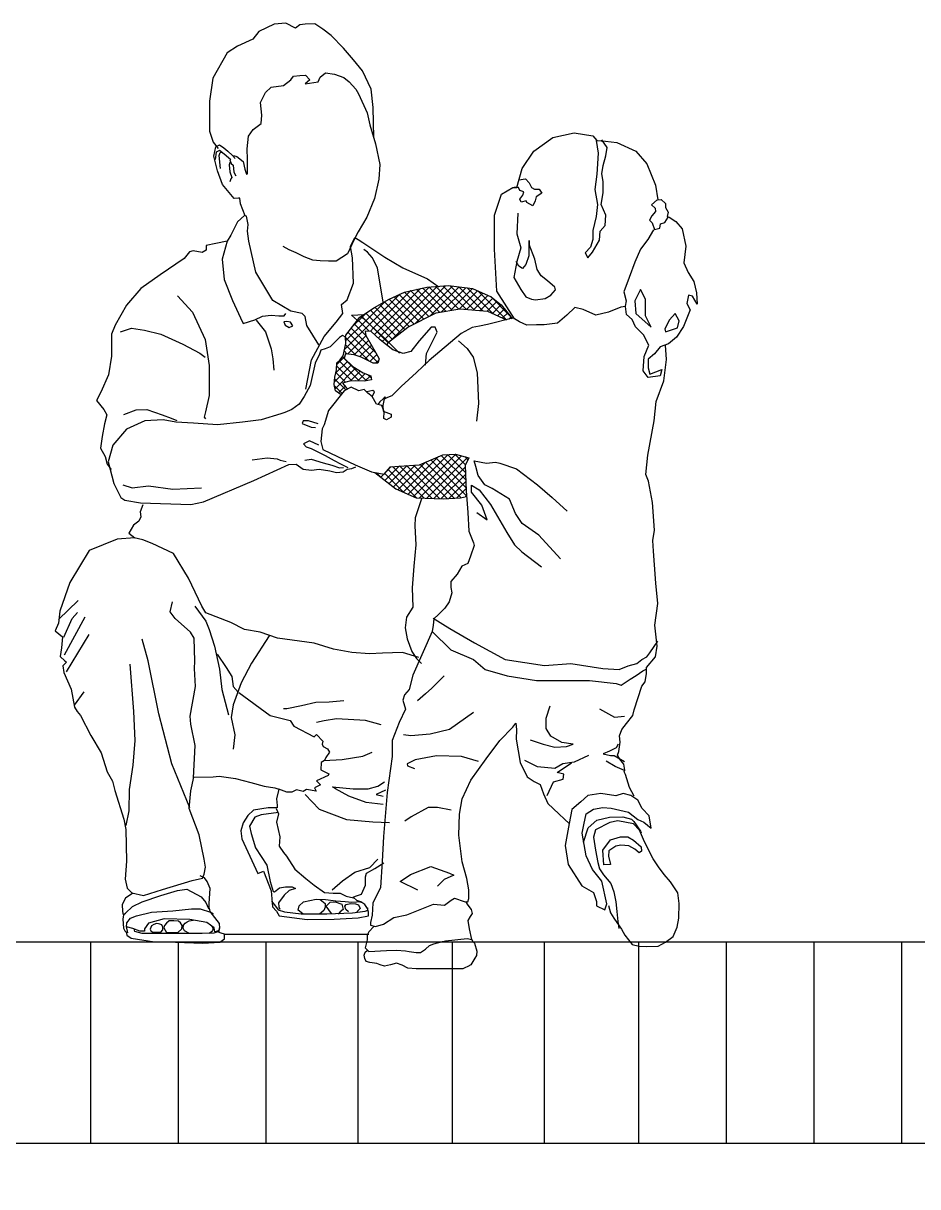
# Model space of a CAD drawing. Header units: millimetres. Extents: x 462666 to 1244237, y 2328025 to 3795663.
# Drawn here: x 1154283 to 1155346, y 2879315 to 2880696 of the extents above; entities that cross this region are included whole.
import ezdxf

# ---------------------------------------------------------------- set-up
doc = ezdxf.new("R2010")
doc.units = ezdxf.units.MM
doc.layers.add('MUR-POH', color=64, linetype='Continuous')
pattern_1 = [(45, (1151627.726, 2879419.358), (-4.419417, 4.419417), []), (135, (1151627.726, 2879419.358), (-4.419417, -4.419417), [])]

msp = doc.modelspace()

# ---------------------------------------------------------------- hatches: boundary and pattern name
at = {"layer": 'MUR-POH'}
h = msp.add_hatch(dxfattribs=at)
h.set_pattern_fill('ANSI37', color=252, scale=50, style=0)
h.set_pattern_definition(pattern_1)
h.paths.add_polyline_path([(1154839, 2880371.4), (1154816.8, 2880381), (1154788.4, 2880384.7), (1154762.6, 2880382.9), (1154736, 2880377), (1154717.9, 2880368.6), (1154700.6, 2880358.8), (1154684.8, 2880348.1), (1154712.1, 2880322.5), (1154717, 2880317.6), (1154740.2, 2880335.2), (1154773.9, 2880352.3), (1154801.8, 2880356.9), (1154834.8, 2880354.2), (1154857.3, 2880344.1), (1154863.7, 2880345.7), (1154861.1, 2880349.3), (1154850.8, 2880361.8)])
h = msp.add_hatch(dxfattribs=at)
h.set_pattern_fill('ANSI37', color=252, scale=50, style=0)
h.set_pattern_definition(pattern_1)
h.paths.add_polyline_path([(1154690.4, 2880325.5), (1154689.3, 2880330.1), (1154696.2, 2880330.7), (1154707.2, 2880320.3), (1154715.1, 2880313.9), (1154717, 2880317.6), (1154712.1, 2880322.5), (1154684.8, 2880348.1), (1154683.3, 2880347.1), (1154666.5, 2880325.6), (1154666, 2880323.3), (1154666.5, 2880315.8), (1154663.2, 2880301.3), (1154659.5, 2880296.2), (1154655.7, 2880292.9), (1154655.3, 2880284.5), (1154653.4, 2880276.1), (1154652.5, 2880267.2), (1154654.3, 2880259.7), (1154660.8, 2880255.1), (1154664.4, 2880259.7), (1154668.9, 2880261.9), (1154666.7, 2880263.7), (1154662.7, 2880268.9), (1154670.8, 2880271.2), (1154678.3, 2880271.7), (1154688.1, 2880271.2), (1154696.8, 2880272.9), (1154696.2, 2880277.5), (1154687, 2880281), (1154674.8, 2880288.5), (1154664.4, 2880298.3), (1154666.1, 2880303.5), (1154676.5, 2880302.4), (1154684.6, 2880299.5), (1154699.1, 2880292.6), (1154704.3, 2880292.6), (1154706, 2880297.8), (1154702, 2880304.7)])
h = msp.add_hatch(dxfattribs=at)
h.set_pattern_fill('ANSI37', color=252, scale=50, style=0)
h.set_pattern_definition(pattern_1)
h.paths.add_polyline_path([(1154808, 2880171.2), (1154812.5, 2880180.2), (1154796.8, 2880184.7), (1154781.8, 2880183.9), (1154754, 2880172), (1154730, 2880170.5), (1154719.5, 2880169.7), (1154712, 2880160.7), (1154700.9, 2880162.9), (1154726, 2880143.3), (1154749.9, 2880132.9), (1154781.9, 2880131.4), (1154802.7, 2880132.9), (1154809.9, 2880134.4), (1154809.4, 2880140.9)])

# ---------------------------------------------------------------- linework, layer by layer
at = {"layer": 'MUR-POH', "color": 252}
for p, q in [((1154325.3, 2879988.4), (1154348.6, 2880010.7)), ((1154341.6, 2879989.4), (1154347.9, 2879996.7)), ((1154331.6, 2879967.4), (1154341.6, 2879989.4)), ((1154356.6, 2879991), (1154331.9, 2879946.1)), ((1154522.3, 2879614.9), (1154693.9, 2879614.9))]:
    msp.add_line(p, q, dxfattribs=at)
for points in [[(1154699.6, 2880560.2), (1154699, 2880596), (1154696.7, 2880617.8), (1154686.1, 2880639.5), (1154675.5, 2880652.5), (1154663.7, 2880666.6), (1154649, 2880681.3), (1154639, 2880688.9), (1154629.6, 2880695.4), (1154618.4, 2880694.8), (1154611.9, 2880694.2), (1154606.6, 2880690.1), (1154595.4, 2880696), (1154581.3, 2880694.8), (1154563.1, 2880686), (1154556, 2880677.1), (1154537.8, 2880668.9), (1154525.4, 2880660.7), (1154508.4, 2880630.7), (1154504.8, 2880603.7), (1154504.8, 2880567.8), (1154508.9, 2880554.9), (1154514.8, 2880547.2)], [(1154533.3, 2880538.9), (1154537.1, 2880537.9), (1154544.6, 2880531.7), (1154546.7, 2880522.8), (1154548.4, 2880517), (1154549.8, 2880517.4), (1154549.8, 2880534.1), (1154549.4, 2880547.1), (1154551.1, 2880561.8), (1154556.6, 2880570), (1154565.8, 2880576.8), (1154566.8, 2880586.7), (1154565, 2880602.1), (1154571.3, 2880613.9), (1154577.7, 2880620.2), (1154592.5, 2880622.1), (1154601, 2880629), (1154604.4, 2880633.3), (1154611.9, 2880633.9), (1154618.6, 2880634.5), (1154623.8, 2880629), (1154618.3, 2880623.9), (1154633.8, 2880626.6), (1154635.9, 2880631.8), (1154642.4, 2880637.3), (1154652.9, 2880635.6), (1154664.2, 2880631.5), (1154670.4, 2880626.3), (1154678.3, 2880617.9), (1154681.4, 2880612.2), (1154691.8, 2880589.5), (1154694.8, 2880575.3), (1154701.7, 2880553), (1154706.8, 2880528.5), (1154705.6, 2880510.8), (1154700.5, 2880487.8), (1154691.4, 2880465.9), (1154681.3, 2880448.3), (1154676.5, 2880439.2), (1154668.4, 2880422.3), (1154654.9, 2880413.6), (1154646.1, 2880413.6), (1154636, 2880414.2), (1154627.2, 2880414.6), (1154617.1, 2880418.6), (1154607.6, 2880423.4), (1154599.2, 2880427.1), (1154592.1, 2880431.1)], [(1154547.1, 2880467.3), (1154541.3, 2880481.6), (1154540.6, 2880488.5), (1154539, 2880488.5), (1154534, 2880487.8), (1154520.1, 2880504.7), (1154514, 2880520.9), (1154509.7, 2880538.2), (1154512, 2880549.4), (1154516.3, 2880551.7), (1154521.7, 2880548.2), (1154526.3, 2880544), (1154532.1, 2880539), (1154535.2, 2880535.5)], [(1154963.7, 2880556.9), (1154966, 2880541.7), (1154964.5, 2880516.7), (1154962.2, 2880498.5), (1154965.3, 2880481), (1154963.7, 2880466.6), (1154959.9, 2880450), (1154959.9, 2880439.3), (1154956.9, 2880430.2), (1154950.8, 2880423.4), (1154953.9, 2880417.4), (1154959.2, 2880424.2), (1154967.5, 2880438.6), (1154968.3, 2880449.2), (1154974.4, 2880456), (1154975.1, 2880468.2), (1154969.8, 2880481), (1154972.1, 2880494.7), (1154972.1, 2880508.3), (1154970.6, 2880517.4), (1154972.1, 2880527.3), (1154975.1, 2880538.7), (1154976.6, 2880548.5), (1154970.6, 2880557.6)], [(1154529.8, 2880534), (1154522.1, 2880540.5), (1154516.3, 2880545.1), (1154512.4, 2880542.8), (1154511.3, 2880534.4)], [(1154517.8, 2880523.6), (1154515.9, 2880538.9), (1154517.2, 2880542.5), (1154518.9, 2880543)], [(1154528.9, 2880533.8), (1154530.2, 2880529.7), (1154532.7, 2880527.6), (1154533.5, 2880519.2), (1154535.9, 2880514.9)], [(1154528.9, 2880530.6), (1154527.8, 2880527.8), (1154528.6, 2880519.7), (1154531.3, 2880513), (1154530, 2880511.3), (1154528.6, 2880507.8)], [(1154872, 2880510.2), (1154880, 2880511.3), (1154884.3, 2880506.5), (1154887, 2880501.2), (1154890.7, 2880499), (1154896, 2880499), (1154899.2, 2880494.2), (1154892.3, 2880490), (1154891.2, 2880485.2), (1154888.6, 2880479.3), (1154881.6, 2880483.1), (1154880.6, 2880485.2), (1154874.7, 2880483.6), (1154873.1, 2880487.3), (1154876.8, 2880492.1), (1154877.9, 2880495.8), (1154873.1, 2880497.4), (1154871.5, 2880501.2), (1154866.2, 2880501.2)], [(1155036.3, 2880486.3), (1155029.4, 2880480.4), (1155033.6, 2880476.7), (1155034.2, 2880472.4), (1155029.9, 2880467.6), (1155027.2, 2880462.3), (1155030.4, 2880459.1), (1155033.1, 2880451.1), (1155039.5, 2880452.7), (1155040, 2880458), (1155045.4, 2880459.6), (1155049.1, 2880466)], [(1154634.5, 2880314.4), (1154620.3, 2880337.1), (1154618.1, 2880347.8), (1154614.6, 2880351.3), (1154601, 2880354.2), (1154579.7, 2880366.9), (1154559.8, 2880400.4), (1154551.2, 2880437.3), (1154549.8, 2880449.4), (1154550.5, 2880457.2), (1154548.4, 2880467.2), (1154546.3, 2880467.9), (1154537.7, 2880460.1), (1154529.9, 2880444.4), (1154525.6, 2880437.3), (1154512.1, 2880434.5), (1154500.7, 2880432.3), (1154500.7, 2880426.7), (1154495.8, 2880423.8), (1154485.1, 2880425.9), (1154480.8, 2880424.5), (1154474.4, 2880416.7), (1154446, 2880397.5), (1154423.2, 2880381.2), (1154406.1, 2880361.3), (1154392.6, 2880337.8), (1154388.3, 2880327.1), (1154388.3, 2880300.9), (1154384.8, 2880278.8), (1154375.5, 2880258.2), (1154370.5, 2880248.3), (1154379.1, 2880237.6), (1154382.6, 2880231.2), (1154379.8, 2880220.5), (1154377.1, 2880205.5), (1154375.3, 2880191.8), (1154380.6, 2880181.8), (1154383, 2880172.8), (1154387.7, 2880166.3)], [(1154870.8, 2880470.5), (1154869.4, 2880446.2), (1154874.1, 2880429.3), (1154869.4, 2880413.1), (1154866, 2880394.2), (1154874.1, 2880380.1), (1154880.2, 2880371.3), (1154887, 2880368.6), (1154891.7, 2880367.9), (1154903.2, 2880369.3), (1154909.9, 2880373.3), (1154915.3, 2880379.4), (1154914.7, 2880382.8), (1154905.9, 2880390.2), (1154898.5, 2880396.3), (1154893.7, 2880403.7), (1154891, 2880415.8), (1154884.3, 2880433.4), (1154884.3, 2880438.1), (1154883.6, 2880428), (1154883.6, 2880419.9), (1154880.2, 2880409.8), (1154876.2, 2880405), (1154872.1, 2880407.7), (1154868.7, 2880413.1)], [(1155031.7, 2880450.6), (1155025.1, 2880439.2), (1155016.5, 2880427.7), (1155009.8, 2880412.5), (1155003.1, 2880394.4), (1154996.4, 2880377.2), (1154999.3, 2880366.7), (1154998.3, 2880360.1)], [(1154525.6, 2880437.3), (1154519.5, 2880415.8), (1154522, 2880392), (1154532, 2880367), (1154541.4, 2880346.4), (1154544.5, 2880339.5), (1154558.3, 2880343.9), (1154567.7, 2880348.3), (1154577.7, 2880349.5), (1154587.1, 2880348.9), (1154593.4, 2880348.9), (1154595.2, 2880351.4)], [(1154672.2, 2880430.9), (1154677.2, 2880441.8), (1154681, 2880439.4), (1154686.5, 2880435.9), (1154712.9, 2880418.5), (1154734.3, 2880405.7), (1154763.4, 2880392.8), (1154777, 2880383.1)], [(1154618.8, 2880261.8), (1154625.9, 2880296.6), (1154640.9, 2880324.3), (1154655.1, 2880341.4), (1154662.9, 2880351.3), (1154661.5, 2880362), (1154667.9, 2880367.7), (1154675.7, 2880387.6), (1154674.3, 2880417.4), (1154672.2, 2880430.9)], [(1154711, 2880364.9), (1154704, 2880405.7), (1154697.8, 2880418.1), (1154692.3, 2880424.3), (1154688, 2880427.4)], [(1154660.9, 2880255.1), (1154654.3, 2880259.7), (1154652.5, 2880267.2), (1154653.4, 2880276.1), (1154655.3, 2880284.5), (1154655.7, 2880292.9), (1154659.5, 2880296.2), (1154663.2, 2880301.3), (1154666.5, 2880315.8), (1154666, 2880323.3), (1154666.5, 2880325.6), (1154683.3, 2880347.1), (1154700.6, 2880358.8), (1154717.9, 2880368.6), (1154736, 2880377), (1154762.6, 2880382.9), (1154788.4, 2880384.7), (1154816.8, 2880381), (1154839, 2880371.4), (1154850.8, 2880361.8), (1154861.1, 2880349.3), (1154864.1, 2880345.2)], [(1154466.6, 2880372.3), (1154484.3, 2880352.9), (1154499.3, 2880320.7), (1154504.1, 2880289.8), (1154504.1, 2880254.1), (1154499.7, 2880234.7), (1154498.4, 2880228.5), (1154499.7, 2880226.3)], [(1154715.1, 2880313.9), (1154717, 2880317.6), (1154740.2, 2880335.2), (1154773.9, 2880352.3), (1154801.8, 2880356.9), (1154834.8, 2880354.2), (1154857.3, 2880344.1)], [(1154559.9, 2880343.5), (1154571, 2880329.6), (1154577.8, 2880309.5), (1154579.7, 2880297.8), (1154580.9, 2880284.2)], [(1154866, 2880346.3), (1154834.8, 2880338.5), (1154825.3, 2880336.3), (1154816.3, 2880334.8), (1154803.6, 2880327.9), (1154765.5, 2880295.6), (1154750.2, 2880281.4), (1154732.2, 2880265), (1154721.1, 2880253.9), (1154712.1, 2880250.2), (1154710.5, 2880242.2), (1154711, 2880235.4), (1154720.5, 2880232.2), (1154720.5, 2880228.5), (1154714.7, 2880225.3), (1154711.5, 2880226.9), (1154712.1, 2880234.8), (1154709.4, 2880242.2), (1154703.1, 2880243.8), (1154697.8, 2880252.8), (1154692.5, 2880257), (1154688.3, 2880261.3), (1154681.9, 2880259.7), (1154672.9, 2880263.9), (1154664.4, 2880259.7), (1154646, 2880236.4), (1154640.7, 2880219.2), (1154638.5, 2880214.7), (1154637, 2880199.7), (1154639.2, 2880189.9), (1154656.5, 2880181.7), (1154677.5, 2880172), (1154697, 2880163.7), (1154712, 2880160.7), (1154719.5, 2880169.7), (1154730, 2880170.5), (1154754, 2880172), (1154781.8, 2880183.9), (1154796.8, 2880184.7), (1154812.5, 2880180.2), (1154808, 2880171.2), (1154809.4, 2880140.9), (1154811.5, 2880115.4), (1154812.6, 2880093.1), (1154817.9, 2880079.3), (1154819, 2880076.1), (1154814.7, 2880063.4), (1154811.5, 2880054.9), (1154804.1, 2880051.7), (1154798.8, 2880042.1), (1154791.3, 2880033.6), (1154791.3, 2880026.2), (1154792.4, 2880019.8), (1154789.2, 2880009.2), (1154783.9, 2880001.7), (1154776.4, 2879994.3), (1154771.1, 2879989), (1154770.1, 2879981.6), (1154769, 2879974.1), (1154745.9, 2879922.1), (1154741.6, 2879905.2), (1154736.3, 2879898.9), (1154734.2, 2879892.5), (1154737.4, 2879881.9), (1154730, 2879866), (1154721.5, 2879844.9), (1154721.5, 2879825.8), (1154715.7, 2879783), (1154711.1, 2879730.9), (1154709.7, 2879701.2), (1154707.8, 2879670.2), (1154698.5, 2879651.8), (1154697.9, 2879637.3), (1154695.9, 2879628.7), (1154695.9, 2879625.4), (1154701.8, 2879624.1), (1154711.1, 2879626.7), (1154723.6, 2879634.6), (1154738.8, 2879637.9), (1154752.7, 2879643.2), (1154770.5, 2879650.4), (1154783.7, 2879649.1), (1154791.6, 2879655.1), (1154795.6, 2879657.7), (1154806.8, 2879653.7), (1154811.4, 2879653.1), (1154812.7, 2879657), (1154812.7, 2879667.6), (1154810.1, 2879680.8), (1154804.8, 2879700.6), (1154800.8, 2879732.2), (1154801.5, 2879757.3), (1154804.6, 2879775.6), (1154815, 2879797.5), (1154833.3, 2879823), (1154849.4, 2879844.9), (1154864.6, 2879860.5), (1154868.2, 2879865.2), (1154869.2, 2879857.9), (1154868.7, 2879846.4), (1154873.4, 2879818.8), (1154881.7, 2879801.7), (1154890.1, 2879795.9), (1154897.4, 2879792.3), (1154901, 2879781.4), (1154906.3, 2879770), (1154919.3, 2879757.7), (1154926.1, 2879751.2), (1154931.5, 2879746.4), (1154926.9, 2879720.2), (1154930.3, 2879697.5), (1154946.7, 2879672.4), (1154960.7, 2879664.3), (1154964.2, 2879653.8), (1154964.2, 2879648.5), (1154974.1, 2879643.9), (1154976.4, 2879650.9), (1154970.6, 2879677.7), (1154959.5, 2879691.7), (1154951.9, 2879708), (1154947.3, 2879734.8), (1154949, 2879744.7), (1154951.9, 2879757.5), (1154960.7, 2879763.3), (1154971.8, 2879765.1), (1154981.7, 2879764.5), (1155002.1, 2879759.8), (1155013.2, 2879751.1), (1155020.2, 2879747.6), (1155028.9, 2879740.6), (1155026.6, 2879755.2), (1155018.4, 2879763.9), (1155013.2, 2879773.8), (1155005, 2879779.6), (1154995.7, 2879782), (1154986.9, 2879779), (1154969.4, 2879782), (1154953.7, 2879779.6), (1154945.5, 2879772.1), (1154935, 2879762.7), (1154931.5, 2879746.4)], [(1154680.2, 2880343.1), (1154673.3, 2880349.4), (1154688.1, 2880350.3)], [(1154684.8, 2880348.1), (1154712.1, 2880322.5), (1154730.3, 2880304.3)], [(1154666.7, 2880323.1), (1154662.5, 2880325.5), (1154658.8, 2880323.1), (1154652.8, 2880316.6), (1154647.7, 2880312), (1154642.1, 2880309.7), (1154637, 2880307.8), (1154635.2, 2880303.2), (1154630, 2880292.5), (1154624, 2880266.1), (1154617.1, 2880253.1), (1154611, 2880243.9), (1154602.2, 2880237.4), (1154593.9, 2880234.1), (1154589.2, 2880232.3), (1154566, 2880225.3), (1154543.6, 2880222.7), (1154514, 2880219.4), (1154485.7, 2880221.4), (1154464.7, 2880222.7), (1154449.5, 2880225.3), (1154427.8, 2880224), (1154406.1, 2880214.2), (1154389.7, 2880195.1), (1154384.4, 2880175.4), (1154391, 2880149.8), (1154399.5, 2880133.3), (1154404.1, 2880130.1), (1154422.6, 2880126.8), (1154482.4, 2880124.8), (1154497.5, 2880128.1), (1154557.4, 2880153.1), (1154598.8, 2880172.1), (1154607.4, 2880172.8), (1154615.9, 2880166.9), (1154625.8, 2880165.5), (1154635, 2880166.9), (1154647.5, 2880164.9), (1154655.4, 2880162.9), (1154663.3, 2880163.6), (1154667.9, 2880166.9), (1154673.8, 2880167.5), (1154678.4, 2880169.5)], [(1154399, 2880329.6), (1154411.9, 2880334), (1154427.3, 2880331.8), (1154446.7, 2880326.9), (1154472.8, 2880315), (1154493.1, 2880304.4), (1154499.3, 2880299.6)], [(1154761, 2880290.2), (1154762.2, 2880304.1), (1154774.9, 2880329.5), (1154772.6, 2880335.3), (1154767.9, 2880335.3), (1154753.5, 2880319.1), (1154743.6, 2880306.4), (1154734.4, 2880304.1), (1154722.2, 2880308.2), (1154707.2, 2880320.3), (1154696.2, 2880330.7), (1154689.3, 2880330.1), (1154690.4, 2880325.5), (1154702, 2880304.7), (1154706, 2880297.8), (1154704.3, 2880292.6), (1154699.1, 2880292.6), (1154684.6, 2880299.5), (1154676.5, 2880302.4), (1154666.1, 2880303.5), (1154664.4, 2880298.3), (1154674.8, 2880288.5), (1154687, 2880281), (1154696.2, 2880277.5), (1154696.8, 2880272.9), (1154688.1, 2880271.2), (1154678.3, 2880271.7), (1154670.8, 2880271.2), (1154662.7, 2880268.9), (1154666.7, 2880263.7), (1154668.9, 2880261.9)], [(1154800.3, 2880319.1), (1154810.5, 2880309.8), (1154817.5, 2880299.5), (1154822.6, 2880280.9), (1154824, 2880244.6), (1154821.7, 2880223.7)], [(1155009, 2879778.7), (1155003.3, 2879789), (1154998.6, 2879804.3), (1154997.1, 2879807.6), (1154997.8, 2879809.4), (1154996.7, 2879816.6), (1154992, 2879822.4), (1154989.1, 2879827.2), (1154990.6, 2879831.5), (1154992.4, 2879842.8), (1154991.5, 2879850.1), (1154994.2, 2879857.9), (1154999.7, 2879864.8), (1155007.1, 2879874.4), (1155008.9, 2879881.3), (1155017.8, 2879909.3), (1155021.9, 2879914.5), (1155023.6, 2879924.4), (1155023.6, 2879931.3), (1155034, 2879944), (1155036.3, 2879956.6), (1155033.4, 2879981.4), (1155036.9, 2880007.3), (1155034.6, 2880031.5), (1155032.9, 2880053.4), (1155031.7, 2880069.5), (1155031.1, 2880082.2), (1155032.9, 2880094.3), (1155030.8, 2880127.1), (1155025.9, 2880152.4), (1155022.6, 2880160.5), (1155025.1, 2880183.4), (1155032.4, 2880224.2), (1155034.9, 2880247.1), (1155043.9, 2880271.6), (1155047.1, 2880296.9), (1155046.1, 2880314.1)], [(1154697.9, 2880252.4), (1154700.4, 2880258.7), (1154698.4, 2880260.1), (1154691.3, 2880258.7), (1154690.9, 2880258.7)], [(1154714.4, 2880250.4), (1154712.7, 2880252.4), (1154710.7, 2880250.4), (1154706.7, 2880246.7), (1154704.4, 2880243.3)], [(1154402.7, 2880231.8), (1154417.4, 2880237.3), (1154430.3, 2880237.7), (1154448.4, 2880231.4), (1154458.9, 2880227.2), (1154465.8, 2880224.5)], [(1154633.8, 2880220.4), (1154622.1, 2880224.3), (1154616, 2880224), (1154614.6, 2880221.1), (1154625.3, 2880216.5), (1154630.3, 2880216.2)], [(1154634.5, 2880195.2), (1154623.2, 2880200.5), (1154616.4, 2880197), (1154619.2, 2880193.1), (1154625.3, 2880191.3)], [(1154625.3, 2880191.3), (1154642, 2880183.1), (1154652.6, 2880177.1), (1154660.1, 2880173.2), (1154669, 2880168.9)], [(1154555.3, 2880177.8), (1154572.9, 2880180.1), (1154584.9, 2880179.2), (1154588.6, 2880177.3), (1154595.5, 2880176)], [(1154617.8, 2880177.5), (1154625.3, 2880178.5), (1154639.5, 2880174.3), (1154649.8, 2880171.4), (1154659, 2880168.2), (1154663.7, 2880168.9)], [(1154921.3, 2880060.2), (1154895.6, 2880088.3), (1154876, 2880102.3), (1154868, 2880114), (1154861, 2880131.2), (1154840.4, 2880143.8), (1154831.6, 2880148.1), (1154823.6, 2880159.3), (1154820.8, 2880170), (1154818.9, 2880176.5), (1154833.4, 2880173.7), (1154844.2, 2880175.1), (1154849.3, 2880173.7), (1154869, 2880167.2), (1154894.2, 2880148.1), (1154911.5, 2880133.1), (1154929.3, 2880116.8)], [(1154700.9, 2880162.9), (1154726, 2880143.3), (1154749.9, 2880132.9), (1154781.9, 2880131.4), (1154802.7, 2880132.9), (1154809.9, 2880134.4)], [(1154401.8, 2880148.2), (1154412.9, 2880144.5), (1154432.1, 2880146.8), (1154461, 2880143.1), (1154495, 2880144.5)], [(1154822.2, 2880115.4), (1154834.4, 2880106.5), (1154827.8, 2880124.2), (1154815.7, 2880139.6), (1154815.7, 2880147.6), (1154825, 2880142.4), (1154838.1, 2880124.7), (1154857.7, 2880091.5), (1154866.6, 2880077.1), (1154875.5, 2880068.6), (1154898.9, 2880050.9)], [(1154425.3, 2880124.3), (1154422.2, 2880116.3), (1154423, 2880110), (1154420.6, 2880105.2), (1154414.2, 2880100.4), (1154408.7, 2880090.9), (1154415.8, 2880085.4), (1154395.1, 2880083.8), (1154361.8, 2880070.3), (1154338.7, 2880032.2), (1154326.8, 2879998.1), (1154325.2, 2879983.8), (1154321.3, 2879975), (1154330, 2879967.9), (1154329, 2879954.8), (1154327.2, 2879944.6), (1154332.9, 2879939.2), (1154334.8, 2879937.7), (1154330.4, 2879933.3), (1154331.5, 2879925.4), (1154340.4, 2879905.7), (1154344.5, 2879884.1), (1154347.5, 2879879.2), (1154351.5, 2879874.3), (1154363.7, 2879850.7), (1154375.8, 2879830.1), (1154383.2, 2879807.6), (1154389.4, 2879796.3), (1154392.1, 2879785.4), (1154402.9, 2879751.2), (1154405.1, 2879739.1), (1154406.2, 2879701.6), (1154404.6, 2879680.1), (1154406.8, 2879669.6), (1154412.3, 2879664.1), (1154426.1, 2879660.8), (1154448.7, 2879667.9), (1154484, 2879678.4), (1154496.2, 2879681.2), (1154498.4, 2879686.1), (1154500, 2879694.4), (1154498.4, 2879703.8), (1154492.3, 2879732.8), (1154480.4, 2879764.1), (1154482.5, 2879785), (1154486, 2879801), (1154509, 2879801.7), (1154515.9, 2879802.4), (1154535.4, 2879799.6), (1154553.5, 2879794.8), (1154569.6, 2879790.6), (1154582.1, 2879788.5), (1154587, 2879787.1), (1154584.2, 2879775.3), (1154584.9, 2879767.6), (1154584.9, 2879764.8), (1154574.4, 2879764.8), (1154557, 2879762.1), (1154550.1, 2879755.8), (1154544.5, 2879746.8), (1154541.7, 2879737.7), (1154543.1, 2879728), (1154561.9, 2879686.9), (1154568.9, 2879689.7), (1154577.9, 2879666.1), (1154579.3, 2879647.3), (1154584.3, 2879642.1), (1154587.3, 2879636.5), (1154620.7, 2879632.2), (1154652.8, 2879632.8), (1154681.2, 2879634.1), (1154693.6, 2879636.5), (1154693.6, 2879640.9), (1154692.3, 2879645.2), (1154689.2, 2879650.1), (1154684.3, 2879653.2), (1154679.4, 2879655), (1154675, 2879658.7), (1154678.1, 2879660), (1154684.9, 2879662.4), (1154689.9, 2879672.9), (1154689.9, 2879682.8), (1154691.1, 2879687.1), (1154701, 2879692.7), (1154711.5, 2879699.5)], [(1154756.4, 2880131.4), (1154749, 2880108.8), (1154748.4, 2880099.6), (1154749.7, 2880076.9), (1154747.2, 2880051.8), (1154745.4, 2880026.1), (1154746, 2880002.8), (1154738.6, 2879991.2), (1154736.8, 2879978.4), (1154739.2, 2879965.5), (1154744.8, 2879950.2), (1154750.3, 2879942.2), (1154756.4, 2879936.1)], [(1154753.3, 2879943.1), (1154733.9, 2879949.3), (1154709.9, 2879948.5), (1154694.5, 2879947.7), (1154673.6, 2879949.3), (1154652, 2879953.1), (1154628.8, 2879960.1), (1154585.4, 2879966.3), (1154564.6, 2879973.2), (1154546, 2879976.3), (1154529.8, 2879984.8), (1154500.4, 2879996.4), (1154495.7, 2880004.1), (1154479.5, 2880037.3), (1154461.7, 2880066.7), (1154436.7, 2880078.7), (1154425.3, 2880082.9), (1154415, 2880085.1)], [(1154485.6, 2879800.4), (1154487.7, 2879838.9), (1154482.3, 2879864), (1154481.8, 2879873.6), (1154488.1, 2879908.8), (1154486.9, 2879930.1), (1154487.3, 2879938.9), (1154486.6, 2879966), (1154482.1, 2879973.4), (1154463.9, 2879989.4), (1154458, 2879997.6), (1154460.6, 2880009.1)], [(1154487.2, 2880004.1), (1154500.4, 2879986.3), (1154504.1, 2879976.5), (1154510.7, 2879956.8), (1154516.3, 2879929.2), (1154519.1, 2879905.3), (1154527.1, 2879875.3)], [(1154770.2, 2879990), (1154789.9, 2879977.5), (1154819.2, 2879960.7), (1154855.7, 2879941), (1154902.4, 2879933.8), (1154933.5, 2879936.2), (1154971.8, 2879930.2), (1154991, 2879929), (1155001.7, 2879933.2), (1155011.9, 2879936.2), (1155017.9, 2879941), (1155023.9, 2879944), (1155027.5, 2879948.8), (1155037.1, 2879962.5)], [(1154334.9, 2879926.1), (1154361.9, 2879970.4)], [(1154575.5, 2879969), (1154554.6, 2879936.4), (1154542.1, 2879913.1), (1154532.9, 2879887.2), (1154530.4, 2879872.2), (1154534.5, 2879851.3), (1154532.9, 2879834.6)], [(1154769, 2879974.1), (1154791.1, 2879952.3), (1154818, 2879941), (1154831.8, 2879929), (1154858.1, 2879921.3), (1154892.8, 2879915.9), (1154955.7, 2879915.9), (1154987.4, 2879912.3), (1154993.4, 2879910.5), (1155004.1, 2879917.7), (1155011.3, 2879921.9), (1155019.1, 2879927.2), (1155023.9, 2879929.6)], [(1154481.1, 2879764.9), (1154459.8, 2879817.2), (1154444.5, 2879876.3), (1154431.6, 2879939.3), (1154424.7, 2879965)], [(1154513.7, 2879947.3), (1154524.5, 2879931.4), (1154531.2, 2879920.6), (1154532.9, 2879908.9), (1154538.7, 2879902.2)], [(1154410.2, 2879935.5), (1154414.5, 2879879.2), (1154416.1, 2879844.9), (1154413.4, 2879815.4), (1154409.2, 2879786.6), (1154408.7, 2879761.4), (1154405.4, 2879743.8)], [(1154783.4, 2879921.5), (1154768.8, 2879906.9), (1154761.2, 2879900), (1154751.5, 2879891.7)], [(1154344.3, 2879886.8), (1154355.6, 2879902.5)], [(1154539.3, 2879901.5), (1154576.8, 2879874.4), (1154592.3, 2879870.6), (1154600.2, 2879868.3), (1154604.9, 2879861.7), (1154628.8, 2879849.1), (1154631.6, 2879851.9), (1154639.1, 2879843.9), (1154638.2, 2879840.2), (1154639.6, 2879837.4), (1154644.8, 2879835), (1154647.1, 2879830.8), (1154642.9, 2879824.7), (1154641.2, 2879820.8), (1154637.3, 2879818.8), (1154637, 2879810), (1154646.5, 2879805.1), (1154645.5, 2879803.1), (1154631.7, 2879796.9), (1154636.3, 2879791.9), (1154629.4, 2879788.7), (1154631.1, 2879784.7), (1154619.6, 2879786.7), (1154616, 2879784.1), (1154608.1, 2879786), (1154602.5, 2879783.4), (1154596.6, 2879783.4), (1154587, 2879787.1)], [(1154664, 2879891.7), (1154646.8, 2879890.4), (1154630.9, 2879889.7), (1154613.7, 2879885.7), (1154596.5, 2879882.4), (1154592.5, 2879882.4)], [(1154885.3, 2879845.4), (1154900.7, 2879840.5), (1154914.8, 2879836.8), (1154928.4, 2879837.4), (1154936.4, 2879840.5), (1154922.8, 2879842.3), (1154909.9, 2879849.7), (1154904.4, 2879858.9), (1154904.4, 2879871.2), (1154909.3, 2879886)], [(1154708.4, 2879863.3), (1154689.8, 2879868.6), (1154655.4, 2879870.5), (1154640.8, 2879867.9), (1154631.6, 2879865.9)], [(1154818.1, 2879877.8), (1154789.6, 2879857.7), (1154766.7, 2879852.2), (1154743.8, 2879850.1), (1154734.8, 2879851.5)], [(1154967.8, 2879882.3), (1154985.6, 2879872.4), (1154997.3, 2879873.7)], [(1154640.2, 2879820.9), (1154662, 2879822.3), (1154686.5, 2879826.2), (1154697.8, 2879830.9)], [(1154989.9, 2879840.5), (1154987.4, 2879836.2), (1154979.4, 2879831.9), (1154972.1, 2879828.8), (1154980.7, 2879827), (1154985, 2879827), (1154997.3, 2879819.6)], [(1154824, 2879819.9), (1154804, 2879825.7), (1154774.1, 2879826.7), (1154749, 2879821.9), (1154739.4, 2879817.1), (1154739.7, 2879814.7), (1154748, 2879811.3)], [(1154954.8, 2879827), (1154937.6, 2879819), (1154924.1, 2879817.1), (1154914.8, 2879811.6), (1154893.9, 2879813.4), (1154879.2, 2879820.8)], [(1154905.6, 2879779.6), (1154913, 2879795.6), (1154924.7, 2879798.7), (1154925.3, 2879804.8), (1154917.3, 2879806.7), (1154934.5, 2879818.4)], [(1154997.3, 2879809.1), (1154986.2, 2879814), (1154975.8, 2879820.2)], [(1154711, 2879768.7), (1154690.5, 2879771.3), (1154670, 2879778.6), (1154654.1, 2879787.2), (1154650.8, 2879789.8), (1154675.3, 2879787.2), (1154693.1, 2879787.2), (1154704.4, 2879790.5), (1154712.3, 2879795.8)], [(1154618.3, 2879780.6), (1154634.9, 2879763.4), (1154667.3, 2879750.8), (1154698.4, 2879748.2), (1154718.3, 2879747.5)], [(1154713.7, 2879785.9), (1154702.4, 2879780.6), (1154711, 2879778.6)], [(1154586.5, 2879759.3), (1154565.8, 2879756.4), (1154558.5, 2879753.8), (1154552.2, 2879743.2), (1154554.1, 2879734.3), (1154559.2, 2879717.4), (1154572.5, 2879696.8), (1154576.5, 2879677.3), (1154580.2, 2879665.6), (1154581.7, 2879665.2), (1154587.9, 2879670), (1154594.9, 2879671.1), (1154602.6, 2879671.1), (1154606.7, 2879669.2), (1154599.3, 2879666.7), (1154593.1, 2879661.1), (1154586.5, 2879652), (1154586.8, 2879647.2), (1154588.3, 2879644.6)], [(1154583.6, 2879764.2), (1154586.7, 2879757.5), (1154584.3, 2879747.6), (1154588, 2879730.3), (1154587.3, 2879719.2), (1154592.3, 2879711.8), (1154596, 2879707.5), (1154605.9, 2879692.1), (1154618.8, 2879681), (1154628.7, 2879672.9), (1154641.1, 2879664.3), (1154651.6, 2879663.7), (1154659.6, 2879663.7), (1154667, 2879660), (1154675.7, 2879658.1)], [(1154791.7, 2879762.1), (1154775.4, 2879765.2), (1154764.4, 2879765.2), (1154744.2, 2879754.3), (1154736.4, 2879748.9)], [(1154948.5, 2879723.9), (1154954.4, 2879741.2), (1154964.5, 2879750.1), (1154979.4, 2879753.7), (1154995.5, 2879754.3), (1155005.7, 2879751.3), (1155008.6, 2879748.4), (1155016.4, 2879737), (1155017, 2879735.3)], [(1154978.2, 2879648.9), (1154980.6, 2879640), (1154984.8, 2879634), (1154988.4, 2879628.7), (1154993.7, 2879620.9), (1154997.9, 2879613.8), (1155006.3, 2879602.5), (1155014.6, 2879600.7), (1155023.5, 2879600.1), (1155037.2, 2879600.7), (1155046.2, 2879605.5), (1155055.1, 2879612), (1155059.9, 2879623.3), (1155061.7, 2879634), (1155062.3, 2879651.3), (1155060.5, 2879663.8), (1155052.1, 2879676.9), (1155044.4, 2879685.8), (1155037.8, 2879694.8), (1155031.3, 2879704.3), (1155021.2, 2879724.5), (1155015.2, 2879738.2), (1155008, 2879746), (1154989.6, 2879749.5), (1154980, 2879747.2), (1154962.8, 2879738.8), (1154960.4, 2879729.9), (1154962.8, 2879714.4), (1154965.7, 2879700.1), (1154967.5, 2879692.4), (1154972.3, 2879685.2), (1154981.2, 2879675.1), (1154984.8, 2879665), (1154987.2, 2879653.1), (1154988.4, 2879641.8), (1154989.6, 2879629.9), (1154990.8, 2879621.5)], [(1154650.1, 2879667.5), (1154662.7, 2879678.1), (1154677.2, 2879688.6), (1154695.1, 2879693.9), (1154704.4, 2879703.9)], [(1154752, 2879667.1), (1154730.9, 2879677.3), (1154743.4, 2879685.8), (1154767.6, 2879695.2), (1154789.4, 2879687.4), (1154794.8, 2879685), (1154783.2, 2879679.6), (1154775.4, 2879671.8)], [(1154413.7, 2879663.6), (1154405, 2879657.6), (1154401, 2879649.9), (1154401.3, 2879641.8), (1154402, 2879637.8), (1154405, 2879639.8), (1154413, 2879647.5), (1154424.8, 2879653.2), (1154447, 2879660.9), (1154466.5, 2879666.6), (1154477.6, 2879668.3), (1154494.7, 2879659.3), (1154500.1, 2879652.5), (1154503.4, 2879645.5), (1154504.4, 2879645.2), (1154504.4, 2879651.2), (1154505.5, 2879669), (1154501.8, 2879677.4), (1154498.7, 2879681.7), (1154493.4, 2879684.1)], [(1154578.4, 2879654.2), (1154583.1, 2879647.9), (1154586.1, 2879643.9), (1154593.8, 2879641.3), (1154613.3, 2879639.1), (1154643.9, 2879639.1), (1154674.4, 2879640.2), (1154689.5, 2879642), (1154692.5, 2879643.5), (1154692.8, 2879646.1)], [(1154615.5, 2879639.1), (1154610, 2879643.5), (1154611.1, 2879648.6), (1154616.3, 2879653.4), (1154623.6, 2879654.9), (1154631.4, 2879656.4), (1154642.4, 2879656), (1154654.6, 2879654.5), (1154665.6, 2879653.8), (1154673.7, 2879652.7), (1154679.2, 2879653.4), (1154681.4, 2879653.8), (1154684.7, 2879652.7)], [(1154636.1, 2879656), (1154642, 2879651.2), (1154642, 2879646.8), (1154640.2, 2879642.8), (1154635.4, 2879638.7)], [(1154649.4, 2879639.4), (1154643.1, 2879647.9), (1154647.9, 2879652.7), (1154653.8, 2879653.1), (1154661.9, 2879650.5), (1154663.4, 2879644.2), (1154659.7, 2879641.3), (1154657.5, 2879638.7)], [(1154669.6, 2879641.3), (1154666.3, 2879644.2), (1154665.2, 2879647.9), (1154666.7, 2879650.1), (1154672.2, 2879651.2), (1154678.1, 2879650.9), (1154681.4, 2879649.7), (1154683.6, 2879645.3), (1154679.6, 2879641.3)], [(1154816.1, 2879608.5), (1154813.2, 2879621.1), (1154811.9, 2879631.2), (1154814.4, 2879635.8), (1154816.9, 2879639.2), (1154815.7, 2879644.2), (1154811.9, 2879649.3), (1154809, 2879653.5)], [(1154402.4, 2879637.9), (1154401.6, 2879632.5), (1154402.6, 2879622), (1154404.1, 2879619), (1154405.7, 2879617.3)], [(1154504.1, 2879645.8), (1154505.1, 2879641.8), (1154516.2, 2879627.7), (1154516.5, 2879622), (1154515.2, 2879619), (1154510.8, 2879617.6), (1154510.2, 2879622.3), (1154501.4, 2879628.7), (1154481.3, 2879632.4), (1154450.7, 2879633.1), (1154432.2, 2879628), (1154427.5, 2879621.3), (1154427.5, 2879618.3), (1154421.8, 2879618.3), (1154413.7, 2879621.7), (1154406, 2879623.7), (1154406.3, 2879628.4), (1154411, 2879633.7), (1154417.8, 2879636.8), (1154435.6, 2879641.1), (1154461.1, 2879642.5), (1154483.3, 2879644.8), (1154493.4, 2879644.8), (1154505.8, 2879641.1), (1154508.8, 2879639.4)], [(1154405.7, 2879624), (1154407.3, 2879616.6), (1154405.7, 2879617.3), (1154406.3, 2879613.6), (1154411.7, 2879610.2), (1154439.3, 2879605.9), (1154464.1, 2879605.2), (1154496.7, 2879604.2), (1154516.9, 2879605.5), (1154522.6, 2879609.2), (1154522.6, 2879612.9), (1154522.3, 2879614.9), (1154518.6, 2879615.9), (1154516.2, 2879617), (1154516.5, 2879622.3)], [(1154515.5, 2879618), (1154509.8, 2879615.9), (1154496, 2879615.6), (1154424.8, 2879615.6), (1154416.1, 2879618), (1154415.1, 2879621.1)], [(1154480.8, 2879615.6), (1154475, 2879618.9), (1154473.5, 2879621.9), (1154473.9, 2879625.4), (1154475.6, 2879627.8), (1154478.2, 2879629.4), (1154480.3, 2879630.5), (1154485.1, 2879631.5)], [(1154507, 2879624.6), (1154509.1, 2879621.6), (1154508.2, 2879619.3), (1154506.8, 2879617.5), (1154504.2, 2879615.8)], [(1154699.7, 2879624.1), (1154693.8, 2879617.8), (1154691.7, 2879613.6), (1154691.7, 2879608.1), (1154689.6, 2879598.5), (1154693.8, 2879594.3), (1154714.8, 2879595.5), (1154726.6, 2879595.9), (1154737.5, 2879595.1), (1154741.7, 2879594.3), (1154750.1, 2879593), (1154755.2, 2879593), (1154761, 2879597.2), (1154765.7, 2879601.4), (1154771.1, 2879603.5), (1154781.2, 2879606), (1154785, 2879606.9), (1154810.6, 2879609.8), (1154816.1, 2879608.5), (1154816.9, 2879606.4), (1154819.1, 2879604.3), (1154822, 2879594.7), (1154821.6, 2879589.6), (1154819.5, 2879586.3), (1154814.8, 2879578.3), (1154811.5, 2879576.6), (1154807.7, 2879574.9), (1154805.6, 2879573.7), (1154750.1, 2879573.7), (1154740, 2879574.5), (1154733.3, 2879577.9), (1154726.6, 2879580.4), (1154719.4, 2879578.3), (1154712.3, 2879577), (1154707.2, 2879578.3), (1154703.4, 2879580), (1154695, 2879581.2), (1154690.8, 2879582.5), (1154689.1, 2879585.9), (1154688.3, 2879590.1), (1154689.6, 2879593.4), (1154691.7, 2879595.5)], [(1155410.4, 2879605.2), (1153221.4, 2879605.2)], [(1154363.4, 2879605.2), (1154363.4, 2879366.8)], [(1154467.5, 2879605.2), (1154467.5, 2879366.8)], [(1154571.6, 2879605.2), (1154571.6, 2879366.8)], [(1154680.8, 2879605.2), (1154680.8, 2879366.8)], [(1154792.7, 2879605.2), (1154792.7, 2879366.8)], [(1154902, 2879605.2), (1154902, 2879366.8)], [(1155013.9, 2879605.2), (1155013.9, 2879366.8)], [(1155118, 2879605.2), (1155118, 2879366.8)], [(1155222.1, 2879605.2), (1155222.1, 2879366.8)], [(1155326.1, 2879605.2), (1155326.1, 2879366.8)]]:
    msp.add_lwpolyline(points, dxfattribs=at)
for points in [[(1154866.6, 2880345.3), (1154845.9, 2880378.2), (1154842.9, 2880428), (1154842.9, 2880468.1), (1154851.4, 2880493), (1154864.8, 2880500.9), (1154869.7, 2880500.9), (1154875.7, 2880523.4), (1154889.7, 2880544.1), (1154912.2, 2880560.5), (1154937.8, 2880566), (1154959.7, 2880562.3), (1154964.6, 2880556.8), (1154974.9, 2880556.2), (1154988.3, 2880554.4), (1155010.8, 2880544.1), (1155023.7, 2880529.3), (1155034.3, 2880504), (1155037.1, 2880486.3), (1155041, 2880486.8), (1155046.2, 2880482), (1155046.2, 2880477.2), (1155049.1, 2880471.9), (1155048.1, 2880466.7), (1155050.5, 2880465.7), (1155058.2, 2880460.5), (1155065.8, 2880451.9), (1155070, 2880431.4), (1155068, 2880411.8), (1155072.8, 2880400.3), (1155079.5, 2880389.5), (1155082.9, 2880376), (1155083.6, 2880362.5), (1155078.2, 2880372), (1155073.4, 2880373.3), (1155071.4, 2880363.2), (1155075.5, 2880355.8), (1155067.3, 2880336.2), (1155059.2, 2880323.4), (1155049.8, 2880315.3), (1155039.6, 2880311.9), (1155032.9, 2880303.8), (1155025.5, 2880297.1), (1155025.5, 2880286.9), (1155027.5, 2880279.5), (1155041.7, 2880284.9), (1155039.6, 2880277.5), (1155025.5, 2880275.5), (1155019.4, 2880283.6), (1155020.7, 2880300.4), (1155026.1, 2880313.9), (1155020.1, 2880326.1), (1155010.6, 2880335.5), (1155006.5, 2880344.3), (1154999.8, 2880350.4), (1154998.4, 2880359.8), (1154993, 2880359.1), (1154978.2, 2880353.1), (1154963.3, 2880349.7), (1154948.4, 2880356.4), (1154938.3, 2880358.5), (1154928.9, 2880349.7), (1154918, 2880340.2), (1154901.8, 2880338.2), (1154893, 2880338.2), (1154881.6, 2880337.5), (1154872.8, 2880341.6)], [(1155016.5, 2880380.1), (1155009.8, 2880366.7), (1155010.7, 2880351.5), (1155028.9, 2880335.3), (1155022.2, 2880348.6), (1155022.2, 2880362.9), (1155022.2, 2880368.7)], [(1154603.5, 2880337), (1154600.7, 2880341.3), (1154596.4, 2880341.9), (1154593, 2880341.6), (1154594.5, 2880337.6), (1154599.2, 2880334.8)], [(1155057.5, 2880351.5), (1155050.8, 2880343.9), (1155045.1, 2880333.4), (1155046, 2880329.6), (1155060.4, 2880334.3), (1155062.3, 2880342.9)], [(1154980.6, 2879697.7), (1154972.9, 2879697.1), (1154971.7, 2879714.4), (1154980.6, 2879726.9), (1154992.6, 2879730.5), (1155001.5, 2879730.5), (1155008, 2879726.3), (1155017, 2879718.6), (1155017.6, 2879713.2), (1155014.6, 2879711.4), (1155009.8, 2879715.6), (1155002.7, 2879719.8), (1154993.1, 2879720.4), (1154987.2, 2879719.2), (1154978.8, 2879713.8), (1154978.2, 2879707.3)], [(1154437.2, 2879617.3), (1154446.8, 2879617.3), (1154449.3, 2879620.1), (1154449.3, 2879623.1), (1154448, 2879625.8), (1154445.7, 2879626.9), (1154443.9, 2879627.2), (1154441.6, 2879627.4), (1154438.4, 2879626.3), (1154435.9, 2879624.9), (1154434.8, 2879622.8), (1154434.3, 2879620.6), (1154434.8, 2879618.9)], [(1154453.4, 2879616.9), (1154467.1, 2879616.9), (1154471.8, 2879621.2), (1154472.1, 2879625.1), (1154470.3, 2879628.5), (1154467.8, 2879630.4), (1154462.3, 2879630.8), (1154456.9, 2879630.8), (1154453.7, 2879627.9), (1154451.2, 2879625.3), (1154450.3, 2879622.2)]]:
    msp.add_lwpolyline(points, close=True, dxfattribs=at)
at = {"layer": 'MUR-POH', "color": 1}
msp.add_lwpolyline([(1153971.4, 2876790.3), (1153971.4, 2879366.8), (1158867.7, 2879366.8), (1158867.7, 2876790.3)], dxfattribs=at)

doc.saveas('drawing.dxf')
